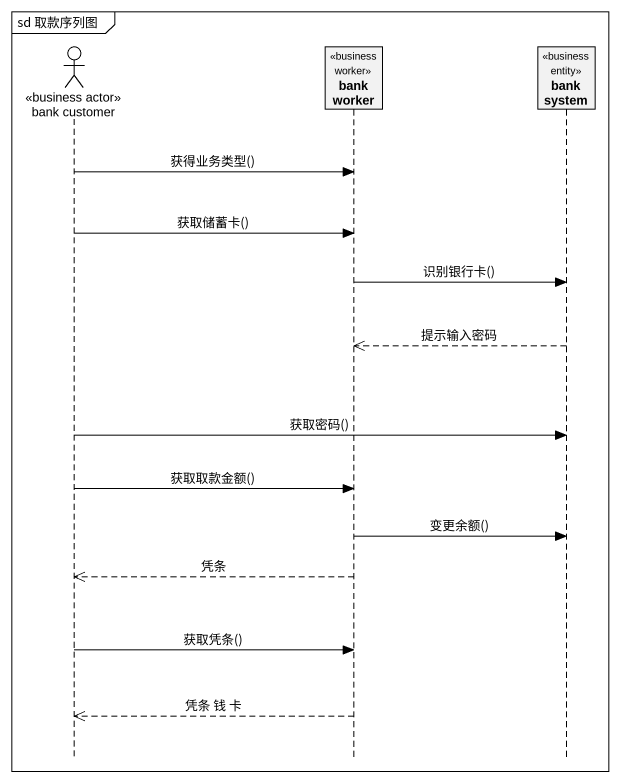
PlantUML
@startuml
mainframe sd 取款序列图
hide footbox
actor "bank customer" as bank_customer <<business actor>>
participant "bank worker" as bank_worker <<business worker>>
participant "bank system" as bank_system <<business entity>>

bank_customer -> bank_worker : 获得业务类型()
bank_customer -> bank_worker : 获取储蓄卡()
bank_worker -> bank_system : 识别银行卡()
bank_system -->> bank_worker : 提示输入密码
bank_customer -> bank_system : 获取密码()
bank_customer -> bank_worker : 获取取款金额()
bank_worker -> bank_system : 变更余额()
bank_worker -->> bank_customer : 凭条
bank_customer -> bank_worker : 获取凭条()
bank_worker -->> bank_customer : 凭条 钱 卡
@enduml
